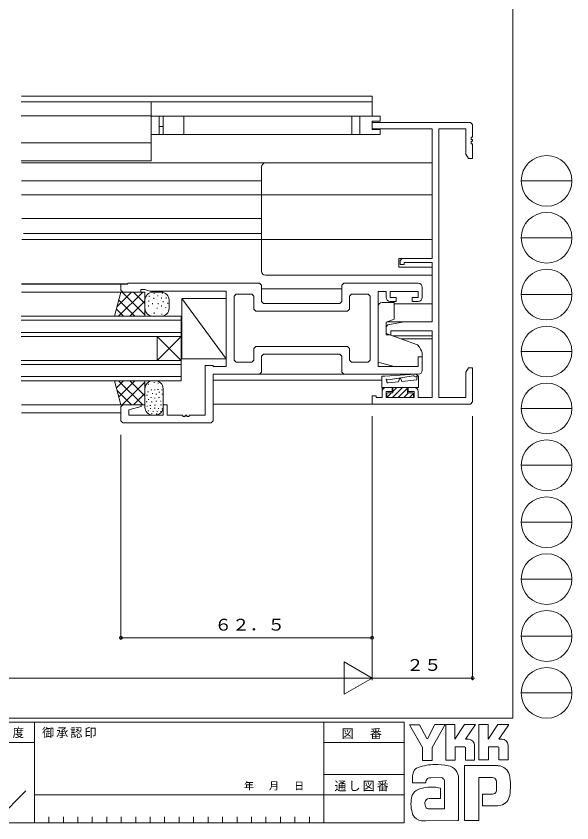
# Model space of a CAD drawing. Units: millimetres on the paper. Extents: x -297 to 270, y -210 to 193.
# Drawn here: x 131.4 to 269.7, y -210 to -9.5 of the extents above; entities that cross this region are included whole.
import ezdxf
from ezdxf.enums import TextEntityAlignment as Align

# ---------------------------------------------------------------- set-up
doc = ezdxf.new("R2010")
doc.units = ezdxf.units.MM
for name, color, linetype, lineweight in [('0-1_YKK_ZWAK', 7, 'Continuous', 9), ('0-3_YKK_11', 7, 'Continuous', 9), ('0-4_YKK_12', 2, 'Continuous', 9), ('0-6_YKK_13', 4, 'Continuous', 9), ('0-7_YKK_D', 6, 'Continuous', 9)]:
    doc.layers.add(name, color=color, linetype=linetype, lineweight=lineweight)
doc.styles.add('ＭＳ ゴシック', font='')
doc.styles.get('ＭＳ ゴシック').set_extended_font_data('MS Gothic')

msp = doc.modelspace()

# ---------------------------------------------------------------- linework, layer by layer
at = {"layer": '0-1_YKK_ZWAK'}
for p, q in [((255, 191), (255, -184)), ((257.126, -50.44), (269.726, -50.44)), ((257.126, -64.58), (269.726, -64.58)), ((257.126, -78.72), (269.726, -78.72)), ((257.126, -92.86), (269.726, -92.86)), ((257.126, -107), (269.726, -107)), ((257.126, -121.14), (269.726, -121.14)), ((257.126, -135.28), (269.726, -135.28)), ((257.126, -149.42), (269.726, -149.42)), ((257.126, -163.56), (269.726, -163.56)), ((257.126, -177.7), (269.726, -177.7)), ((255, -184), (-295, -184)), ((228, -185), (-295, -185)), ((136, -185), (136, -210)), ((208, -185), (208, -210)), ((228, -185), (228, -210)), ((229.312, -185.647), (231.822, -185.647)), ((232.594, -191.285), (229.312, -185.647)), ((235.597, -185.57), (233.772, -189.122)), ((238.328, -194.451), (238.328, -185.589)), ((246.553, -185.512), (248.889, -185.512)), ((246.553, -194.374), (246.553, -185.512)), ((251.341, -185.512), (254.044, -185.512)), ((253.774, -185.975), (251.544, -189.161)), ((254.044, -185.512), (253.774, -185.975)), ((121.703, -189.999), (136, -189.999)), ((208, -190), (228, -190)), ((243.985, -189.219), (243.243, -189.219)), ((252.286, -189.161), (251.544, -189.161)), ((242.981, -191.13), (240.703, -191.13)), ((245.53, -190.763), (245.53, -194.393)), ((248.986, -191.111), (248.986, -194.374)), ((251.264, -191.111), (248.986, -191.111)), ((251.573, -191.227), (251.264, -191.111)), ((251.573, -194.354), (251.573, -191.227)), ((253.832, -190.763), (253.832, -194.354)), ((248.986, -194.374), (246.553, -194.374)), ((251.573, -194.318), (251.609, -194.354)), ((253.832, -194.354), (251.573, -194.354)), ((251.303, -195.783), (243.02, -195.783)), ((243.02, -195.783), (243.02, -209.433)), ((208, -197.999), (228, -197.999)), ((230.084, -200.05), (230.084, -198.672)), ((233.405, -200.05), (230.084, -200.05)), ((237.247, -198.718), (234.606, -198.768)), ((238.019, -206.479), (238.019, -199.529)), ((241.514, -198.988), (241.514, -209.414)), ((246.611, -198.756), (249.932, -198.756)), ((246.611, -209.433), (246.611, -198.756)), ((250.981, -199.826), (250.994, -201.708)), ((127.052, -208.818), (133.854, -202.015)), ((136, -203), (208, -203)), ((228, -202.999), (208, -202.999)), ((237.054, -203.95), (234.201, -203.953)), ((247.48, -202.849), (247.48, -205.803)), ((250.009, -202.849), (247.48, -202.849)), ((234.004, -206.479), (238.019, -206.479)), ((237.71, -206.479), (237.962, -206.479)), ((238.019, -206.478), (238.02, -206.479)), ((247.48, -205.803), (251.283, -205.803)), ((251.283, -205.803), (252.055, -205.63)), ((139.6, -208.5), (139.6, -210)), ((143.2, -208.5), (143.2, -210)), ((146.8, -208.5), (146.8, -210)), ((150.4, -208.5), (150.4, -210)), ((154, -208.5), (154, -210)), ((157.6, -208.5), (157.6, -210)), ((161.2, -208.5), (161.2, -210)), ((164.8, -208.5), (164.8, -210)), ((168.4, -208.5), (168.4, -210)), ((172, -208.5), (172, -210)), ((175.6, -208.5), (175.6, -210)), ((179.2, -208.5), (179.2, -210)), ((182.8, -208.5), (182.8, -210)), ((186.4, -208.5), (186.4, -210)), ((190, -208.5), (190, -210)), ((193.6, -208.5), (193.6, -210)), ((197.2, -208.5), (197.2, -210)), ((200.8, -208.5), (200.8, -210)), ((204.4, -208.5), (204.4, -210)), ((-295, -210), (228, -210)), ((233.405, -209.472), (232.343, -209.472)), ((241.282, -209.452), (233.405, -209.472)), ((241.514, -209.414), (241.282, -209.452))]:
    msp.add_line(p, q, dxfattribs=at)
for points in [[(231.822, -185.647), (233.617, -189.006), (233.772, -189.122)], [(235.597, -185.57), (238.187, -185.57), (234.95, -191.304)], [(238.328, -185.589), (240.626, -185.589), (240.626, -189.231), (243.039, -185.551)], [(243.039, -185.551), (245.771, -185.551), (243.243, -189.219)], [(248.889, -185.512), (248.889, -189.22), (251.341, -185.512)], [(234.95, -191.304), (234.95, -194.47), (232.594, -194.47), (232.594, -191.285)], [(240.703, -191.13), (240.703, -194.451), (238.328, -194.451)], [(245.53, -194.393), (243.29, -194.393), (243.29, -191.246), (242.981, -191.13)], [(236.552, -201.266), (237.054, -201.382), (237.054, -203.95)], [(243.02, -209.433), (246.051, -209.433), (246.611, -209.433)]]:
    msp.add_lwpolyline(points, dxfattribs=at)
for centre in [(263.426, -50.44), (263.426, -64.58), (263.426, -78.72), (263.426, -92.86), (263.426, -107), (263.426, -121.14), (263.426, -135.28), (263.426, -149.42), (263.426, -163.56), (263.426, -177.7)]:
    msp.add_circle(centre, 6.3, dxfattribs=at)
for centre, radius, start, end in [((243.985, -190.763), 1.545, 0.00165, 89.99603), ((252.286, -190.706), 1.545, 0.00165, 89.99603), ((232.005, -197.897), 1.746, 109.02126, 161.51263), ((235.659, -208.144), 12.629, 89.89165, 109.30847), ((236.03, -210.331), 14.82, 78.78009, 91.46938), ((238.379, -198.926), 3.178, 40.66422, 80.31693), ((251.194, -198.886), 3.101, 14.44571, 87.08746), ((233.685, -198.69), 3.598, 158.41083, 179.71774), ((238.221, -198.918), 3.294, 358.78058, 38.76563), ((239.547, -200.848), 14.9, 350.99026, 10.67624), ((234.911, -200.005), 1.507, 138.46381, 181.71359), ((234.511, -199.979), 1.215, 85.50551, 126.78038), ((236.897, -199.824), 1.161, 14.75519, 72.44994), ((250.046, -199.628), 0.878, 16.43123, 96.91661), ((248.379, -200.148), 2.624, 4.93422, 17.03551), ((232.591, -204.234), 2.792, 121.8271, 169.08475), ((234.8, -210.61), 9.506, 79.38097, 112.05824), ((250.01, -201.917), 0.933, 269.95467, 342.90144), ((248.364, -201.458), 2.64, 343.6902, 354.75362), ((237.606, -205.282), 7.916, 168.76372, 199.80078), ((234.207, -204.985), 1.032, 90.33952, 178.03638), ((251.239, -202.675), 3.065, 285.4429, 349.90448), ((234.844, -205.234), 1.692, 171.08202, 216.71922), ((234.179, -205.404), 1.09, 230.97279, 260.7549), ((232.6, -206.745), 2.731, 207.31435, 263.59464)]:
    msp.add_arc(centre, radius, start, end, dxfattribs=at)
at = {"layer": '0-3_YKK_11'}
for p, q in [((220, -35.9), (220, -37.53)), ((244.5, -35.9), (220, -35.9)), ((245, -36.4), (244.5, -35.9)), ((220, -37.53), (235, -37.53)), ((235, -37.53), (235, -69.7)), ((236.63, -37.53), (243.37, -37.53)), ((236.63, -104.27), (236.63, -37.53)), ((243.37, -37.53), (243.37, -43.809)), ((245, -39.6), (245, -36.4)), ((244.7, -39.6), (245, -39.6)), ((244.7, -40.2), (244.7, -39.6)), ((245, -40.2), (244.7, -40.2)), ((244.7, -40.6), (245, -40.6)), ((244.7, -41.2), (244.7, -40.6)), ((245, -41.2), (244.7, -41.2)), ((245, -40.6), (245, -40.2)), ((245, -44.9), (245, -41.2)), ((243.37, -43.809), (244, -44.9)), ((244, -44.9), (245, -44.9)), ((227.5, -69.7), (227, -70.2)), ((235, -69.7), (227.5, -69.7)), ((227, -70.2), (227, -71.2)), ((227, -71.2), (228, -71.2)), ((228, -70.7), (235, -70.7)), ((228, -71.2), (228, -70.7)), ((235, -70.7), (235, -85.5)), ((157.5, -77.6), (157.5, -76.1)), ((157.5, -76.1), (159.1, -76.1)), ((159.1, -76.1), (159.3, -75.9)), ((159.3, -75.9), (192, -75.9)), ((192, -75.9), (192.5, -76.4)), ((212.5, -76.4), (213, -75.9)), ((213, -75.9), (231.5, -75.9)), ((158, -78.1), (157.5, -77.6)), ((162.5, -78.1), (158, -78.1)), ((162.5, -77.4), (162.5, -78.1)), ((163.5, -77.4), (162.5, -77.4)), ((164.681, -77.83), (163.5, -77.4)), ((183.7, -77.83), (164.681, -77.83)), ((183.7, -96.57), (183.7, -77.83)), ((192.5, -76.4), (192.5, -80.4)), ((212.5, -80.4), (212.5, -76.4)), ((221.5, -77.9), (221.5, -96.57)), ((223.5, -77.9), (221.5, -77.9)), ((223.5, -79.4), (223.5, -77.9)), ((224.5, -77.9), (224.5, -79.4)), ((231.5, -77.9), (224.5, -77.9)), ((231.5, -79.4), (231.5, -77.9)), ((232.5, -76.9), (232.5, -79.4)), ((186.2, -78.6), (185.7, -79.1)), ((185.7, -79.1), (185.7, -95)), ((190.07, -78.6), (186.2, -78.6)), ((190.57, -79.1), (190.07, -78.6)), ((190.57, -82.33), (190.57, -79.1)), ((214.93, -78.6), (214.43, -79.1)), ((214.43, -79.1), (214.43, -82.33)), ((219, -78.6), (214.93, -78.6)), ((219.5, -79.1), (219, -78.6)), ((219.5, -95), (219.5, -79.1)), ((224.5, -79.4), (226, -79.4)), ((226, -79.4), (226, -80.4)), ((230, -79.4), (231.5, -79.4)), ((230, -80.4), (230, -79.4)), ((192.5, -80.4), (193, -80.9)), ((193, -80.9), (212, -80.9)), ((212, -80.9), (212.5, -80.4)), ((226, -80.4), (224.5, -80.4)), ((231.5, -80.4), (230, -80.4)), ((191.07, -82.83), (190.57, -82.33)), ((213.93, -82.83), (191.07, -82.83)), ((214.43, -82.33), (213.93, -82.83)), ((228, -85.5), (223.913, -86.221)), ((235, -85.5), (228, -85.5)), ((223.913, -86.221), (223.5, -86.713)), ((223.5, -86.713), (223.5, -88.7)), ((224.7, -87.7), (235, -87.7)), ((224.7, -88.7), (224.7, -87.7)), ((235, -87.7), (235, -104.27)), ((223.5, -88.7), (224.7, -88.7)), ((190.57, -92.07), (191.07, -91.57)), ((190.57, -95), (190.57, -92.07)), ((191.07, -91.57), (213.93, -91.57)), ((213.93, -91.57), (214.43, -92.07)), ((214.43, -92.07), (214.43, -95)), ((193, -93.5), (192.5, -94)), ((192.5, -94), (192.5, -98)), ((212, -93.5), (193, -93.5)), ((212.5, -94), (212, -93.5)), ((212.5, -98), (212.5, -94)), ((231.5, -94.2), (232.5, -94.2)), ((231.5, -96.57), (231.5, -94.2)), ((232.5, -94.2), (232.5, -97.5)), ((185.7, -95), (186.2, -95.5)), ((186.2, -95.5), (190.07, -95.5)), ((190.07, -95.5), (190.57, -95)), ((214.43, -95), (214.93, -95.5)), ((214.93, -95.5), (219, -95.5)), ((219, -95.5), (219.5, -95)), ((178.5, -96.3), (180.5, -96.3)), ((178.5, -108.67), (178.5, -96.3)), ((180.5, -96.3), (180.5, -96.57)), ((180.5, -96.57), (183.7, -96.57)), ((192.5, -98), (192, -98.5)), ((213, -98.5), (212.5, -98)), ((221.5, -96.57), (231.5, -96.57)), ((244, -96.9), (243.37, -97.991)), ((243.37, -97.991), (243.37, -104.27)), ((245, -96.9), (244, -96.9)), ((245, -105.4), (245, -96.9)), ((180.5, -98.5), (180.5, -110.1)), ((192, -98.5), (180.5, -98.5)), ((231.5, -98.5), (213, -98.5)), ((225, -101.8), (223.5, -101.8)), ((225, -102.8), (225, -101.8)), ((229, -101.8), (229, -102.8)), ((230.5, -101.8), (229, -101.8)), ((220, -103.9), (220, -105.9)), ((221, -103.9), (220, -103.9)), ((221, -104.27), (221, -103.9)), ((222.5, -102.8), (222.5, -104.27)), ((223.5, -102.8), (225, -102.8)), ((223.5, -104.3), (223.5, -102.8)), ((229, -102.8), (230.5, -102.8)), ((230.5, -102.8), (230.5, -104.3)), ((231.5, -104.27), (231.5, -102.8)), ((157.5, -106.6), (158, -106.1)), ((158, -106.1), (162.469, -106.1)), ((162.469, -106.1), (162.526, -106.535)), ((168, -106.1), (169, -106.1)), ((168, -108.67), (168, -106.1)), ((169, -106.1), (169, -108.67)), ((220, -105.9), (244.5, -105.9)), ((222.5, -104.27), (221, -104.27)), ((230.5, -104.3), (223.5, -104.3)), ((235, -104.27), (231.5, -104.27)), ((243.37, -104.27), (236.63, -104.27)), ((244.5, -105.9), (245, -105.4)), ((157.5, -110.1), (157.5, -106.6)), ((162.526, -106.535), (159.5, -107.346)), ((159.5, -107.346), (159.5, -108.67)), ((158, -110.6), (157.5, -110.1)), ((159.5, -108.67), (168, -108.67)), ((169, -108.67), (172.9, -108.67)), ((172.9, -108.67), (172.9, -108.97)), ((172.9, -108.97), (173.5, -108.97)), ((173.5, -108.67), (173.9, -108.67)), ((173.5, -108.97), (173.5, -108.67)), ((173.9, -108.67), (173.9, -108.97)), ((173.9, -108.97), (174.5, -108.97)), ((174.5, -108.67), (178.5, -108.67)), ((174.5, -108.97), (174.5, -108.67)), ((180.5, -110.1), (180, -110.6)), ((180, -110.6), (158, -110.6))]:
    msp.add_line(p, q, dxfattribs=at)
for centre, start, end in [((231.5, -76.9), 0, 90), ((224.5, -79.4), 180, 270), ((231.5, -79.4), 270, 0), ((231.5, -97.5), 270, 0), ((223.5, -102.8), 90, 180), ((230.5, -102.8), 0, 90)]:
    msp.add_arc(centre, 1, start, end, dxfattribs=at)
at = {"layer": '0-4_YKK_12'}
for p, q in [((132.751, -29.4), (220, -29.4)), ((220, -29.4), (220, -34.4)), ((132.687, -30.8), (220, -30.8)), ((165, -30.8), (165, -45.5)), ((132.687, -34.3), (165, -34.3)), ((220, -35.6), (220, -37.7)), ((132.687, -41), (165, -41)), ((132.687, -45.5), (165, -45.5)), ((132.751, -46), (235, -46)), ((192.5, -50.45), (132.751, -50.45)), ((192.5, -53.95), (132.751, -53.95)), ((132.836, -59.8), (192.5, -59.8)), ((133.272, -63.5), (192.5, -63.5)), ((132.836, -65), (192.5, -65)), ((132.751, -76), (159.201, -76)), ((132.751, -76.1), (157.5, -76.1)), ((132.751, -78.1), (157.499, -78.1)), ((225.5, -81), (235, -81)), ((132.687, -84.1), (172.5, -84.1)), ((172.5, -84.1), (172.5, -100.1)), ((132.687, -85.1), (172.5, -85.1)), ((223.82, -85.454), (234.86, -85.454)), ((132.687, -88.1), (172.5, -88.1)), ((132.687, -89.1), (172.5, -89.1)), ((172.5, -89.1), (166.5, -95.1)), ((172.5, -95.1), (166.5, -89.1)), ((166.5, -89.1), (166.5, -95.1)), ((225.084, -88.947), (235, -88.947)), ((227.154, -89.7), (235, -89.7)), ((132.687, -95.1), (172.5, -95.1)), ((132.687, -96.1), (172.5, -96.1)), ((132.687, -99.1), (172.5, -99.1)), ((132.687, -100.1), (172.5, -100.1)), ((180.5, -100), (222.45, -100)), ((222.5, -101.8), (222.5, -103.245)), ((132.751, -106.1), (157.5, -106.1)), ((180.5, -105.9), (220.3, -105.9)), ((132.751, -108.1), (157.5, -108.1))]:
    msp.add_line(p, q, dxfattribs=at)
at = {"layer": '0-6_YKK_13'}
for p, q in [((165, -34.4), (165, -38.9)), ((165, -34.4), (222, -34.4)), ((167, -34.4), (167, -38.9)), ((168.029, -34.4), (168.029, -38.9)), ((173.169, -34.4), (173.169, -38.9)), ((214.35, -34.4), (214.257, -34.4)), ((215, -38.9), (215, -34.4)), ((217, -38.9), (217, -34.4)), ((222, -35.6), (220, -35.6)), ((220, -35.6), (220, -37.7)), ((222, -34.4), (222, -35.6)), ((167, -36.9), (168.029, -36.9)), ((222, -37.7), (220, -37.7)), ((222, -37.7), (222, -38.9)), ((165, -38.9), (222, -38.9)), ((214.35, -38.9), (214.257, -38.9)), ((192.5, -46), (192.5, -45.999)), ((193.5, -46), (235, -46)), ((235, -46), (235, -45.999)), ((235, -69.702), (235, -46)), ((192.5, -72.902), (192.5, -47)), ((235, -53.902), (192.5, -53.902)), ((235, -64.999), (192.5, -64.999)), ((226.7, -69.702), (226.7, -71.902)), ((226.7, -69.702), (235, -69.702)), ((235, -71.902), (226.7, -71.902)), ((235, -73.902), (235, -71.902)), ((193.5, -73.902), (235, -73.902)), ((155.892, -84.1), (157.5, -78.1)), ((156.543, -81.672), (160.115, -78.1)), ((156.943, -84.1), (162.943, -78.1)), ((163.5, -78.1), (157.5, -78.1)), ((163.5, -83.757), (157.843, -78.1)), ((163.5, -80.929), (160.672, -78.1)), ((163.5, -84.1), (163.5, -78.1)), ((165.5, -78.1), (167.5, -78.1)), ((192.5, -77.3), (212.5, -77.3)), ((161.015, -84.1), (156.975, -80.061)), ((163.5, -81.2), (163.5, -80.1)), ((164.499, -80.399), (164.499, -80.199)), ((164.581, -79.255), (164.581, -79.055)), ((165.725, -79.745), (165.725, -79.545)), ((165.807, -78.52), (165.807, -78.32)), ((166.706, -79.092), (166.706, -78.892)), ((167.605, -79.664), (167.605, -79.464)), ((167.85, -78.438), (167.85, -78.238)), ((168.749, -79.664), (168.749, -79.464)), ((169.5, -82.299), (169.5, -80.1)), ((172.699, -79.647), (172.699, -94.647)), ((172.699, -79.647), (183.699, -94.647)), ((183.699, -79.647), (172.699, -79.647)), ((183.699, -94.647), (183.699, -79.647)), ((159.772, -84.1), (163.5, -80.372)), ((164.418, -81.625), (164.418, -81.425)), ((165.398, -81.053), (165.398, -80.853)), ((166.543, -82.197), (166.543, -81.997)), ((166.788, -81.053), (166.788, -80.853)), ((167.605, -81.625), (167.605, -81.425)), ((168.014, -80.563), (168.014, -80.363)), ((168.667, -82.034), (168.667, -81.834)), ((169.158, -80.971), (169.158, -80.771)), ((221.5, -95.498), (221.5, -81.67)), ((222.5, -80.67), (225.5, -80.67)), ((225.5, -80.67), (225.5, -84.842)), ((158.186, -84.1), (156.377, -82.291)), ((165.5, -84.1), (167.5, -84.1)), ((165.807, -83.506), (165.807, -83.183)), ((167.687, -83.669), (167.687, -83.469)), ((225.5, -84.842), (223.5, -85.57)), ((223.5, -85.57), (223.5, -88.37)), ((231.3, -91.209), (223.5, -88.37)), ((231.3, -91.209), (231.798, -91.803)), ((232.5, -93.731), (232.5, -96.57)), ((172.699, -94.647), (183.699, -94.647)), ((225.5, -96.57), (221.5, -95.498)), ((231.2, -96.57), (225.5, -96.57)), ((155.892, -100.1), (157.5, -106.1)), ((156.377, -101.91), (158.187, -100.1)), ((162.943, -106.1), (156.943, -100.1)), ((156.975, -104.14), (161.015, -100.1)), ((163.5, -103.829), (159.771, -100.1)), ((163.5, -106.1), (163.5, -100.1)), ((165.499, -100.1), (166, -100.1)), ((191.993, -98.5), (212.947, -98.5)), ((222.45, -99), (222.45, -101.8)), ((222.45, -99), (223.21, -99)), ((223.16, -99), (230.805, -98.502)), ((224.601, -99.774), (223.603, -99.75)), ((223.65, -100.05), (223.65, -100.366)), ((230.263, -98.903), (224.601, -99.774)), ((226.6, -100.385), (226.807, -99.646)), ((227.4, -100.3), (227.191, -99.639)), ((227.4, -100.3), (231.15, -99.9)), ((231.15, -99.9), (231.251, -98.934)), ((231.55, -98.95), (231.55, -101.8)), ((157.843, -106.1), (163.5, -100.444)), ((164.299, -100.989), (164.499, -100.989)), ((165.673, -100.54), (165.873, -100.54)), ((166.704, -100.698), (166.904, -100.698)), ((168, -102.028), (168, -106.67)), ((222.45, -101.8), (227, -101.8)), ((223.982, -100.665), (226.6, -100.385)), ((225.074, -104.3), (227.574, -101.8)), ((225.15, -102.81), (226.16, -101.8)), ((225.15, -101.8), (225.15, -103.1)), ((226.489, -104.3), (228.85, -101.939)), ((227, -101.8), (231.55, -101.8)), ((228.85, -101.8), (228.85, -103.1)), ((160.115, -106.1), (156.543, -102.529)), ((160.672, -106.1), (163.5, -103.272)), ((163.499, -103), (163.499, -106.67)), ((163.903, -103.739), (164.103, -103.739)), ((164.167, -102.893), (164.367, -102.893)), ((165.012, -102.338), (165.213, -102.338)), ((165.25, -103.316), (165.45, -103.316)), ((165.832, -102.391), (166.032, -102.391)), ((166.228, -103.422), (166.428, -103.422)), ((166.625, -102.259), (166.825, -102.259)), ((166.968, -102.946), (167.168, -102.946)), ((167.602, -102.391), (167.802, -102.391)), ((167.708, -103.475), (167.908, -103.475)), ((223.65, -103.4), (223.65, -104)), ((223.769, -104.191), (224.86, -103.1)), ((225.15, -103.1), (223.95, -103.1)), ((227.903, -104.3), (229.103, -103.1)), ((230.05, -103.1), (228.85, -103.1)), ((229.317, -104.3), (230.328, -103.289)), ((230.35, -104), (230.35, -103.4)), ((157.5, -106.1), (163.5, -106.1)), ((163.823, -105.351), (164.023, -105.351)), ((164.273, -104.796), (164.473, -104.796)), ((164.933, -104.268), (165.133, -104.268)), ((165.065, -105.351), (165.265, -105.351)), ((165.832, -104.479), (166.032, -104.479)), ((165.911, -106.17), (166.111, -106.17)), ((166.228, -105.193), (166.428, -105.193)), ((166.889, -104.32), (167.089, -104.32)), ((167.365, -105.166), (167.565, -105.166)), ((167.391, -106.091), (167.591, -106.091)), ((223.95, -104.3), (230.05, -104.3)), ((163.955, -106.461), (164.155, -106.461)), ((164.22, -107.624), (164.42, -107.624)), ((164.748, -106.303), (164.948, -106.303)), ((164.775, -107.016), (164.975, -107.016)), ((165.435, -107.756), (165.635, -107.756)), ((165.805, -106.963), (166.005, -106.963)), ((166.413, -107.783), (166.613, -107.783)), ((166.783, -106.99), (166.983, -106.99)), ((167.365, -107.756), (167.565, -107.756)), ((167.708, -107.069), (167.908, -107.069)), ((165.092, -108.285), (165.292, -108.285)), ((165.499, -108.67), (166, -108.67)), ((166.307, -108.338), (166.507, -108.338))]:
    msp.add_line(p, q, dxfattribs=at)
for centre, radius, start, end in [((193.5, -47), 1, 90, 180), ((193.5, -72.902), 1, 180, 270), ((165.5, -80.1), 2, 90, 180), ((167.5, -80.1), 2, 0, 90), ((165.5, -82.1), 2, 180, 270), ((167.5, -82.1), 2, 270, 0), ((222.5, -81.67), 1, 90, 180), ((229.5, -93.731), 3, 0, 40), ((165.499, -102.1), 2, 90, 180), ((166, -102.1), 2, 0, 90), ((223.65, -99.9), 0.15, 92.37825, 270), ((227, -99.7), 0.2, 17.58795, 164.32796), ((230.326, -99.196), 0.3, 32.02971, 102.24612), ((230.877, -98.852), 0.35, 212.02971, 97.24712), ((231.4, -98.95), 0.15, 0, 174.03963), ((223.95, -100.366), 0.3, 179.99998, 276.08852), ((223.95, -103.4), 0.3, 90, 180), ((223.95, -104), 0.3, 180, 270), ((230.05, -103.4), 0.3, 0, 90), ((230.05, -104), 0.3, 270, 0), ((165.499, -106.67), 2, 179.99998, 270), ((166, -106.67), 2, 270, 0)]:
    msp.add_arc(centre, radius, start, end, dxfattribs=at)
at = {"layer": '0-7_YKK_D'}
for p, q in [((220, -108.9), (220, -174.5)), ((245, -108.9), (245, -174.5)), ((157.5, -113.6), (157.5, -164.5)), ((220, -125.9), (220, -174.5)), ((157.5, -164), (220, -164)), ((220, -174), (213.072, -170)), ((213.072, -170), (213.072, -178)), ((-90, -174), (220, -174)), ((220, -174), (213.072, -178)), ((220, -174), (245, -174))]:
    msp.add_line(p, q, dxfattribs=at)
for centre, start, end in [((157.5, -164), 0, 180), ((157.5, -164), 180, 0), ((220, -164), 0, 180), ((220, -164), 180, 0), ((245, -174), 0, 180), ((245, -174), 180, 0)]:
    msp.add_arc(centre, 0.375, start, end, dxfattribs=at)

# ---------------------------------------------------------------- texts
at = {"layer": '0-1_YKK_ZWAK', "color": 4, "style": 'ＭＳ ゴシック'}
msp.add_text('年   月   日', height=1.833, dxfattribs=at).set_placement((188.126, -202.264), align=Align.BOTTOM_LEFT)
at = {"layer": '0-1_YKK_ZWAK', "char_height": 2.199, "attachment_point": 7, "style": 'ＭＳ ゴシック'}
for s, insert in [('\\T1.24;\\W0.95;尺\\~\\~度', (123.509, -188.955)), ('\\T1.17;御承認印', (137.905, -188.952)), ('\\T1.17;図\u3000番', (212.427, -189.187)), ('\\T1.17;通し図番', (210.628, -202.203))]:
    msp.add_mtext(s, dxfattribs=dict(at, insert=insert))
at = {"layer": '0-7_YKK_D', "color": 7, "style": 'ＭＳ ゴシック', "width": 1.1}
for s, p in [('６２．５', (180.768, -163.1)), ('２５', (228.518, -173.1))]:
    msp.add_text(s, height=2.933, dxfattribs=at).set_placement(p, align=Align.BOTTOM_LEFT)

doc.saveas('drawing.dxf')
